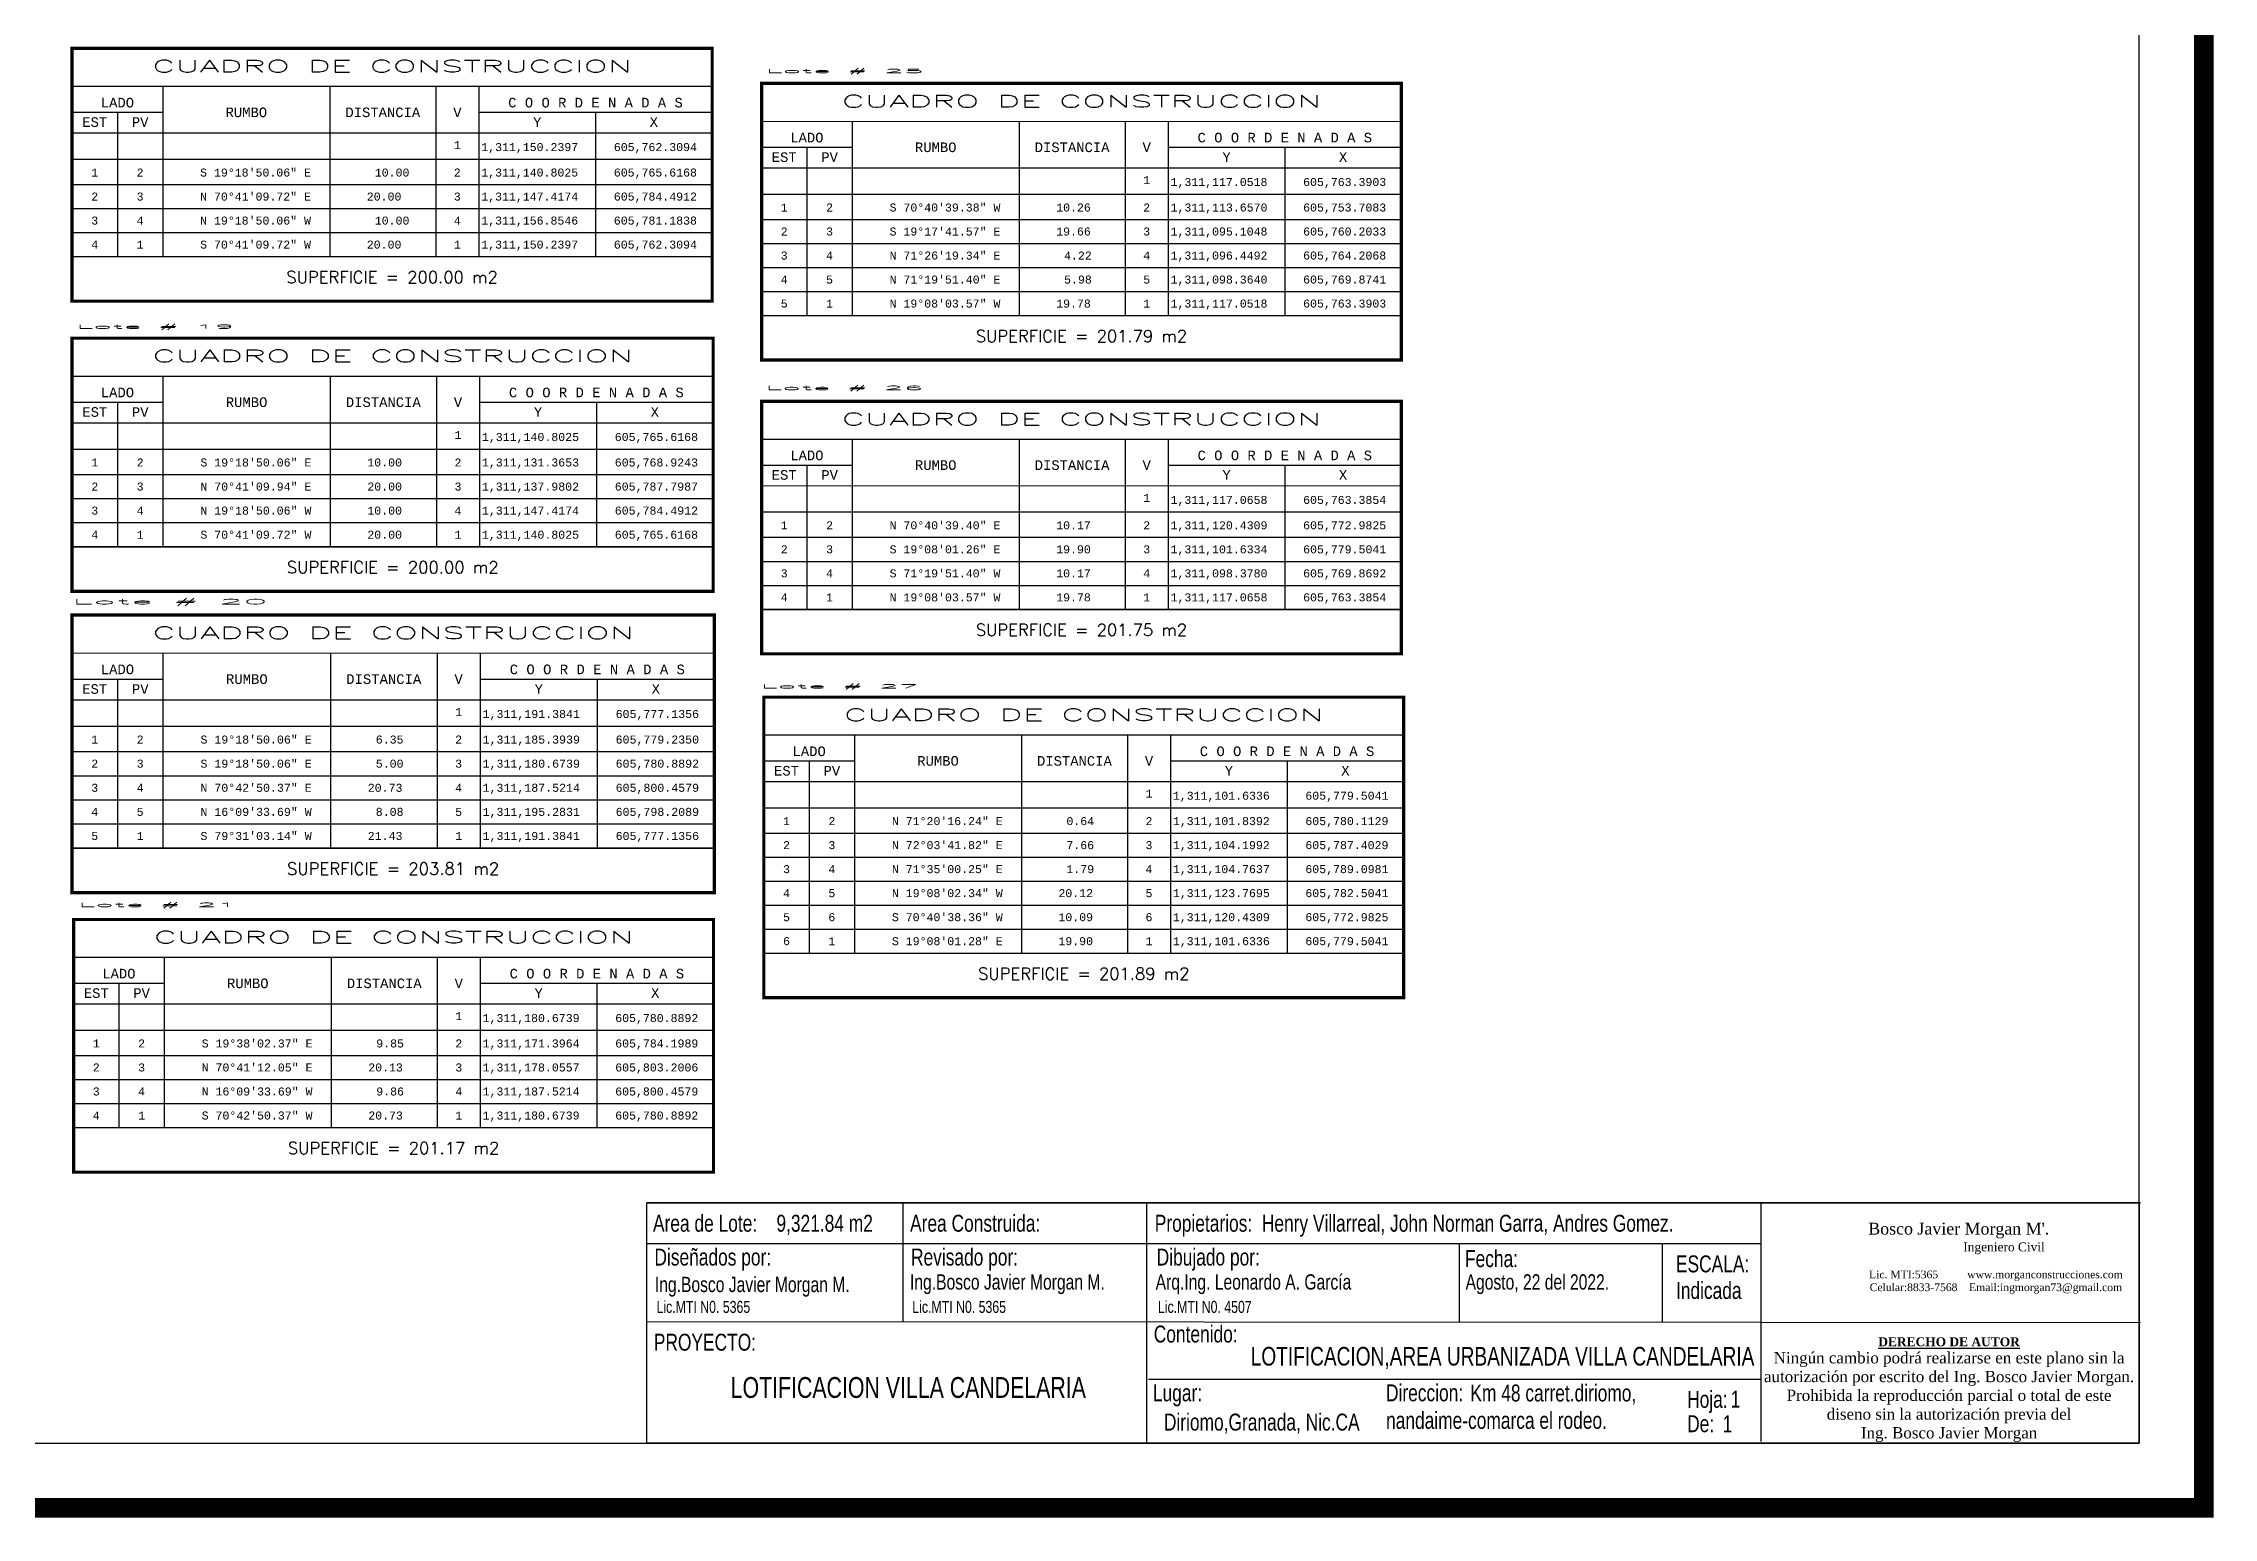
# Model space of a CAD drawing. Header units: millimetres. Extents: x 606871 to 1211550, y 1310130 to 2622648.
# Drawn here: x 607041.4 to 607293.6, y 1310130.3 to 1310301.5 of the extents above; entities that cross this region are included whole.
import ezdxf
from ezdxf.enums import TextEntityAlignment as Align

# ---------------------------------------------------------------- set-up
doc = ezdxf.new("R2010")
doc.units = ezdxf.units.MM
for name, color, linetype in [('CAJETIN', 5, 'Continuous'), ('CVL_CUADCON', 1, 'Continuous'), ('CVL_CUADCON_LIN', 8, 'Continuous'), ('CVL_CUADCON_TIT', 1, 'Continuous'), ('CVL_CUADCON_TX', 2, 'Continuous'), ('FRAME 025', 7, 'Continuous'), ('Lotes', 5, 'Continuous')]:
    doc.layers.add(name, color=color, linetype=linetype)
doc.layers.add('FRAME 070', color=7, linetype='Continuous', lineweight=70)
doc.styles.add('HUECA1', font='HUECA1.shx')
doc.styles.add('MONOTXT4', font='MONOTXT4.shx')
doc.styles.get("Standard").update_dxf_attribs({"font": 'arial.ttf'})
doc.styles.add('TSN - Swis721 LtCn BT', font='swisscl.ttf')

msp = doc.modelspace()

# ---------------------------------------------------------------- linework, layer by layer
at = {"color": 7}
msp.add_line((607241.01, 1310152.96), (607285.1, 1310152.93), dxfattribs=at)
at = {"const_width": 2.28}
msp.add_lwpolyline([(606871.94, 1310131.4), (607292.44, 1310131.4), (607292.44, 1310428.4), (606871.94, 1310428.4)], close=True, dxfattribs=at)
msp.add_lwpolyline([(607111.51, 1310166.81), (607284.94, 1310166.81), (607284.94, 1310138.9), (607111.51, 1310138.9)], close=True)
msp.add_lwpolyline([(607169.58, 1310166.81), (607169.58, 1310138.9)])
at = {"layer": 'CAJETIN'}
msp.add_lwpolyline([(606879.44, 1310138.9), (607284.94, 1310138.9), (607284.94, 1310420.9), (606879.44, 1310420.9)], close=True, dxfattribs=at)
at = {"layer": 'CVL_CUADCON', "color": 7, "linetype": 'Continuous', "lineweight": 30, "flags": 128}
for points, const_width in [([(607044.7, 1310300.93), (607119.09, 1310300.93), (607119.09, 1310271.57), (607044.7, 1310271.57)], 0.372), ([(607124.83, 1310296.86), (607199.19, 1310296.86), (607199.19, 1310264.72), (607124.83, 1310264.72)], 0.372), ([(607044.7, 1310267.26), (607119.21, 1310267.26), (607119.21, 1310237.85), (607044.7, 1310237.85)], 0.373), ([(607124.83, 1310259.94), (607199.19, 1310259.94), (607199.19, 1310230.59), (607124.83, 1310230.59)], 0.372), ([(607044.68, 1310235.11), (607119.34, 1310235.11), (607119.34, 1310202.84), (607044.68, 1310202.84)], 0.373), ([(607125.1, 1310225.57), (607199.45, 1310225.57), (607199.45, 1310190.65), (607125.1, 1310190.65)], 0.372), ([(607044.88, 1310199.74), (607119.24, 1310199.74), (607119.24, 1310170.39), (607044.88, 1310170.39)], 0.372)]:
    msp.add_lwpolyline(points, close=True, dxfattribs=dict(at, const_width=const_width))
for points, const_width in [([(607044.7, 1310296.51), (607119.09, 1310296.51)], 0.14), ([(607044.7, 1310291.1), (607119.09, 1310291.1)], 0.14), ([(607124.83, 1310292.44), (607199.19, 1310292.44)], 0.139), ([(607124.83, 1310287.03), (607199.19, 1310287.03)], 0.139), ([(607044.7, 1310276.74), (607119.09, 1310276.74)], 0.14), ([(607124.83, 1310269.89), (607199.19, 1310269.89)], 0.139), ([(607044.7, 1310262.84), (607119.21, 1310262.84)], 0.14), ([(607044.7, 1310257.42), (607119.21, 1310257.42)], 0.14), ([(607124.83, 1310255.52), (607199.19, 1310255.52)], 0.139), ([(607124.83, 1310250.11), (607199.19, 1310250.11)], 0.139), ([(607044.7, 1310243.04), (607119.21, 1310243.04)], 0.14), ([(607124.83, 1310235.76), (607199.19, 1310235.76)], 0.139), ([(607044.68, 1310230.67), (607119.34, 1310230.67)], 0.14), ([(607044.68, 1310225.24), (607119.34, 1310225.24)], 0.14), ([(607125.1, 1310221.16), (607199.45, 1310221.16)], 0.139), ([(607125.1, 1310215.75), (607199.45, 1310215.75)], 0.139), ([(607044.68, 1310208.03), (607119.34, 1310208.03)], 0.14), ([(607044.88, 1310195.33), (607119.24, 1310195.33)], 0.139), ([(607125.1, 1310195.82), (607199.45, 1310195.82)], 0.139), ([(607044.88, 1310189.92), (607119.24, 1310189.92)], 0.139), ([(607044.88, 1310175.57), (607119.24, 1310175.57)], 0.139)]:
    msp.add_lwpolyline(points, dxfattribs=dict(at, const_width=const_width))
at = {"layer": 'CVL_CUADCON_LIN', "color": 7, "linetype": 'Continuous', "lineweight": 30, "ltscale": 0.5}
for p, q in [((607055.24, 1310296.51), (607055.24, 1310276.74)), ((607074.65, 1310296.51), (607074.65, 1310276.74)), ((607086.97, 1310296.51), (607086.97, 1310276.74)), ((607091.98, 1310296.51), (607091.98, 1310276.74)), ((607044.7, 1310293.51), (607055.24, 1310293.51)), ((607049.97, 1310293.51), (607049.97, 1310276.74)), ((607091.98, 1310293.51), (607119.09, 1310293.51)), ((607105.53, 1310293.51), (607105.53, 1310276.74)), ((607135.37, 1310292.44), (607135.37, 1310269.89)), ((607154.77, 1310292.44), (607154.77, 1310269.89)), ((607167.08, 1310292.44), (607167.08, 1310269.89)), ((607172.09, 1310292.44), (607172.09, 1310269.89)), ((607044.7, 1310288.07), (607119.09, 1310288.07)), ((607124.83, 1310289.44), (607135.37, 1310289.44)), ((607130.1, 1310289.44), (607130.1, 1310269.89)), ((607172.09, 1310289.44), (607199.19, 1310289.44)), ((607185.64, 1310289.44), (607185.64, 1310269.89)), ((607044.7, 1310285.11), (607119.09, 1310285.11)), ((607124.83, 1310284.01), (607199.19, 1310284.01)), ((607044.7, 1310282.32), (607119.09, 1310282.32)), ((607124.83, 1310281.05), (607199.19, 1310281.05)), ((607044.7, 1310279.53), (607119.09, 1310279.53)), ((607124.83, 1310278.26), (607199.19, 1310278.26)), ((607044.7, 1310276.74), (607119.09, 1310276.74)), ((607124.83, 1310275.47), (607199.19, 1310275.47)), ((607124.83, 1310272.68), (607199.19, 1310272.68)), ((607124.83, 1310269.89), (607199.19, 1310269.89)), ((607055.26, 1310262.84), (607055.26, 1310243.04)), ((607074.7, 1310262.84), (607074.7, 1310243.04)), ((607087.04, 1310262.84), (607087.04, 1310243.04)), ((607092.06, 1310262.84), (607092.06, 1310243.04)), ((607044.7, 1310259.83), (607055.26, 1310259.83)), ((607049.97, 1310259.83), (607049.97, 1310243.04)), ((607092.06, 1310259.83), (607119.21, 1310259.83)), ((607105.63, 1310259.83), (607105.63, 1310243.04)), ((607135.37, 1310255.52), (607135.37, 1310235.76)), ((607154.77, 1310255.52), (607154.77, 1310235.76)), ((607167.08, 1310255.52), (607167.08, 1310235.76)), ((607172.09, 1310255.52), (607172.09, 1310235.76)), ((607044.7, 1310254.39), (607119.21, 1310254.39)), ((607044.7, 1310251.43), (607119.21, 1310251.43)), ((607124.83, 1310252.52), (607135.37, 1310252.52)), ((607130.1, 1310252.52), (607130.1, 1310235.76)), ((607172.09, 1310252.52), (607199.19, 1310252.52)), ((607185.64, 1310252.52), (607185.64, 1310235.76)), ((607044.7, 1310248.63), (607119.21, 1310248.63)), ((607044.7, 1310245.84), (607119.21, 1310245.84)), ((607124.83, 1310247.08), (607199.19, 1310247.08)), ((607044.7, 1310243.04), (607119.21, 1310243.04)), ((607124.83, 1310244.13), (607199.19, 1310244.13)), ((607124.83, 1310241.34), (607199.19, 1310241.34)), ((607124.83, 1310238.55), (607199.19, 1310238.55)), ((607124.83, 1310235.76), (607199.19, 1310235.76)), ((607055.26, 1310230.67), (607055.26, 1310208.03)), ((607074.74, 1310230.67), (607074.74, 1310208.03)), ((607087.11, 1310230.67), (607087.11, 1310208.03)), ((607092.13, 1310230.67), (607092.13, 1310208.03)), ((607044.68, 1310227.66), (607055.26, 1310227.66)), ((607049.97, 1310227.66), (607049.97, 1310208.03)), ((607092.13, 1310227.66), (607119.34, 1310227.66)), ((607105.74, 1310227.66), (607105.74, 1310208.03)), ((607044.68, 1310222.2), (607119.34, 1310222.2)), ((607135.63, 1310221.16), (607135.63, 1310195.82)), ((607155.04, 1310221.16), (607155.04, 1310195.82)), ((607167.35, 1310221.16), (607167.35, 1310195.82)), ((607172.36, 1310221.16), (607172.36, 1310195.82)), ((607044.68, 1310219.24), (607119.34, 1310219.24)), ((607125.1, 1310218.16), (607135.63, 1310218.16)), ((607130.36, 1310218.16), (607130.36, 1310195.82)), ((607172.36, 1310218.16), (607199.45, 1310218.16)), ((607185.91, 1310218.16), (607185.91, 1310195.82)), ((607044.68, 1310216.44), (607119.34, 1310216.44)), ((607044.68, 1310213.64), (607119.34, 1310213.64)), ((607125.1, 1310212.72), (607199.45, 1310212.72)), ((607044.68, 1310210.83), (607119.34, 1310210.83)), ((607044.68, 1310208.03), (607119.34, 1310208.03)), ((607125.1, 1310209.77), (607199.45, 1310209.77)), ((607125.1, 1310206.98), (607199.45, 1310206.98)), ((607125.1, 1310204.19), (607199.45, 1310204.19)), ((607125.1, 1310201.4), (607199.45, 1310201.4)), ((607125.1, 1310198.61), (607199.45, 1310198.61)), ((607055.41, 1310195.33), (607055.41, 1310175.57)), ((607074.82, 1310195.33), (607074.82, 1310175.57)), ((607087.14, 1310195.33), (607087.14, 1310175.57)), ((607092.14, 1310195.33), (607092.14, 1310175.57)), ((607125.1, 1310195.82), (607199.45, 1310195.82)), ((607044.88, 1310192.33), (607055.41, 1310192.33)), ((607050.14, 1310192.33), (607050.14, 1310175.57)), ((607092.14, 1310192.33), (607119.24, 1310192.33)), ((607105.69, 1310192.33), (607105.69, 1310175.57)), ((607044.88, 1310186.89), (607119.24, 1310186.89)), ((607044.88, 1310183.94), (607119.24, 1310183.94)), ((607044.88, 1310181.15), (607119.24, 1310181.15)), ((607044.88, 1310178.36), (607119.24, 1310178.36)), ((607044.88, 1310175.57), (607119.24, 1310175.57))]:
    msp.add_line(p, q, dxfattribs=at)
at = {"layer": 'FRAME 070', "lineweight": 25}
for p, q in [((607285.1, 1310166.81), (607111.51, 1310166.81)), ((607141.29, 1310162.09), (607141.29, 1310166.81)), ((607241.01, 1310139.11), (607241.01, 1310166.81)), ((607111.51, 1310162.09), (607241.01, 1310162.09)), ((607141.29, 1310153.03), (607141.29, 1310162.09)), ((607205.93, 1310153.03), (607205.93, 1310162.09)), ((607229.53, 1310153.03), (607229.53, 1310162.09)), ((607111.51, 1310153.03), (607241.01, 1310152.96)), ((607169.78, 1310146.35), (607241.01, 1310146.35))]:
    msp.add_line(p, q, dxfattribs=at)

# ---------------------------------------------------------------- texts
at = {"layer": 'CVL_CUADCON_TIT', "color": 7, "lineweight": 30, "ltscale": 0.5, "style": 'HUECA1', "width": 1.758658}
for height, p, p2 in [(1.3952, (607054, 1310298.16), (607109.78, 1310298.16)), (1.3946, (607134.13, 1310294.09), (607189.89, 1310294.09)), (1.3975, (607054.02, 1310264.5), (607109.89, 1310264.5)), (1.3946, (607134.13, 1310257.17), (607189.89, 1310257.17)), (1.4003, (607054.02, 1310232.33), (607110.01, 1310232.33)), (1.3946, (607134.4, 1310222.81), (607190.16, 1310222.81)), (1.3948, (607054.18, 1310196.98), (607109.95, 1310196.98))]:
    msp.add_text('CUADRO DE CONSTRUCCION', height=height, dxfattribs=at).set_placement(p, p2, align=Align.FIT)
at = {"layer": 'CVL_CUADCON_TIT', "color": 7, "ltscale": 0.5, "style": 'HUECA1'}
for s, height, width, p, p2 in [('Lote # 25', 0.46, 5.17474, (607125.29, 1310298.07), (607143.67, 1310298.07)), ('Lote # 19', 0.461, 5.544112, (607045.17, 1310268.37), (607063.59, 1310268.37)), ('Lote # 26', 0.46, 5.233155, (607125.26, 1310261.25), (607143.64, 1310261.25)), ('Lote # 20', 0.57, 5.093232, (607044.67, 1310236.38), (607067.45, 1310236.38)), ('Lote # 27', 0.46, 5.211503, (607124.71, 1310226.59), (607143.09, 1310226.59)), ('Lote # 21', 0.46, 5.52667, (607045.41, 1310201.2), (607063.79, 1310201.2))]:
    msp.add_text(s, height=height, dxfattribs=dict(at, width=width)).set_placement(p, p2, align=Align.FIT)
at = {"layer": 'CVL_CUADCON_TIT', "color": 7, "lineweight": 30, "ltscale": 0.5, "style": 'MONOTXT4'}
for s, height, p in [('LADO', 1.116, (607049.97, 1310294.07)), ('C O O R D E N A D A S', 1.1161, (607105.53, 1310294.07)), ('EST', 1.116, (607047.33, 1310291.81)), ('PV', 1.116, (607052.61, 1310291.81)), ('Y', 1.12, (607098.76, 1310291.81)), ('X', 1.12, (607112.31, 1310291.81)), ('LADO', 1.116, (607130.1, 1310290.01)), ('C O O R D E N A D A S', 1.1157, (607185.64, 1310290.01)), ('EST', 1.116, (607127.46, 1310287.74)), ('PV', 1.116, (607132.74, 1310287.74)), ('Y', 1.12, (607178.87, 1310287.74)), ('X', 1.12, (607192.41, 1310287.74)), ('LADO', 1.118, (607049.97, 1310260.4)), ('C O O R D E N A D A S', 1.118, (607105.63, 1310260.4)), ('EST', 1.118, (607047.34, 1310258.13)), ('PV', 1.118, (607052.62, 1310258.13)), ('Y', 1.12, (607098.85, 1310258.13)), ('X', 1.12, (607112.42, 1310258.13)), ('LADO', 1.116, (607130.1, 1310253.09)), ('C O O R D E N A D A S', 1.1157, (607185.64, 1310253.09)), ('EST', 1.116, (607127.46, 1310250.82)), ('PV', 1.116, (607132.74, 1310250.82)), ('Y', 1.12, (607178.87, 1310250.82)), ('X', 1.12, (607192.41, 1310250.82)), ('LADO', 1.12, (607049.97, 1310228.23)), ('C O O R D E N A D A S', 1.1202, (607105.74, 1310228.23)), ('EST', 1.12, (607047.33, 1310225.95)), ('PV', 1.12, (607052.62, 1310225.95)), ('Y', 1.12, (607098.94, 1310225.95)), ('X', 1.12, (607112.54, 1310225.95)), ('EST', 1.116, (607127.73, 1310216.46)), ('LADO', 1.116, (607130.36, 1310218.72)), ('PV', 1.116, (607133, 1310216.46)), ('C O O R D E N A D A S', 1.1157, (607185.9, 1310218.72)), ('Y', 1.12, (607179.14, 1310216.46)), ('X', 1.12, (607192.68, 1310216.46)), ('LADO', 1.116, (607050.14, 1310192.89)), ('C O O R D E N A D A S', 1.1159, (607105.69, 1310192.89)), ('EST', 1.116, (607047.51, 1310190.63)), ('PV', 1.116, (607052.78, 1310190.63)), ('Y', 1.12, (607098.92, 1310190.63)), ('X', 1.12, (607112.47, 1310190.63))]:
    msp.add_text(s, height=height, dxfattribs=at).set_placement(p, align=Align.CENTER)
at = {"layer": 'CVL_CUADCON_TIT', "color": 7, "lineweight": 30, "ltscale": 0.5}
for s, height, style, p in [('RUMBO', 1.116, 'MONOTXT4', (607064.95, 1310293.5)), ('DISTANCIA', 1.116, 'MONOTXT4', (607080.81, 1310293.5)), ('V', 1.12, 'MONOTXT4', (607089.48, 1310293.5)), ('RUMBO', 1.116, 'MONOTXT4', (607145.07, 1310289.44)), ('DISTANCIA', 1.116, 'MONOTXT4', (607160.92, 1310289.44)), ('V', 1.12, 'MONOTXT4', (607169.59, 1310289.44)), ('SUPERFICIE = 200.00 m2', 1.3952, 'HUECA1', (607081.89, 1310274.36)), ('SUPERFICIE = 201.79 m2', 1.3946, 'HUECA1', (607162.01, 1310267.51)), ('RUMBO', 1.118, 'MONOTXT4', (607064.98, 1310259.83)), ('DISTANCIA', 1.118, 'MONOTXT4', (607080.87, 1310259.83)), ('V', 1.12, 'MONOTXT4', (607089.55, 1310259.83)), ('RUMBO', 1.116, 'MONOTXT4', (607145.07, 1310252.52)), ('DISTANCIA', 1.116, 'MONOTXT4', (607160.92, 1310252.52)), ('V', 1.12, 'MONOTXT4', (607169.59, 1310252.52)), ('SUPERFICIE = 200.00 m2', 1.3975, 'HUECA1', (607081.96, 1310240.65)), ('SUPERFICIE = 201.75 m2', 1.3946, 'HUECA1', (607162.01, 1310233.38)), ('RUMBO', 1.12, 'MONOTXT4', (607065.01, 1310227.66)), ('DISTANCIA', 1.12, 'MONOTXT4', (607080.92, 1310227.66)), ('V', 1.12, 'MONOTXT4', (607089.62, 1310227.66)), ('RUMBO', 1.116, 'MONOTXT4', (607145.34, 1310218.16)), ('DISTANCIA', 1.116, 'MONOTXT4', (607161.19, 1310218.16)), ('V', 1.12, 'MONOTXT4', (607169.86, 1310218.16)), ('SUPERFICIE = 203.81 m2', 1.4003, 'HUECA1', (607082.01, 1310205.64)), ('RUMBO', 1.116, 'MONOTXT4', (607065.12, 1310192.32)), ('DISTANCIA', 1.116, 'MONOTXT4', (607080.98, 1310192.32)), ('V', 1.12, 'MONOTXT4', (607089.64, 1310192.32)), ('SUPERFICIE = 201.89 m2', 1.3946, 'HUECA1', (607162.28, 1310193.44)), ('SUPERFICIE = 201.17 m2', 1.3948, 'HUECA1', (607082.06, 1310173.18))]:
    msp.add_text(s, height=height, dxfattribs=dict(at, style=style)).set_placement(p, align=Align.MIDDLE)
at = {"layer": 'CVL_CUADCON_TX', "color": 7, "lineweight": 30, "ltscale": 0.5, "style": 'MONOTXT4'}
for s, height, p in [('1', 0.93, (607089.47, 1310289.23)), ('1', 0.93, (607047.33, 1310286.04)), ('2', 0.93, (607052.6, 1310286.04)), ('2', 0.93, (607089.47, 1310286.04)), ('1', 0.93, (607169.59, 1310285.17)), ('2', 0.93, (607047.33, 1310283.25)), ('3', 0.93, (607052.6, 1310283.25)), ('3', 0.93, (607089.47, 1310283.25)), ('3', 0.93, (607047.33, 1310280.46)), ('4', 0.93, (607052.6, 1310280.46)), ('4', 0.93, (607089.47, 1310280.46)), ('1', 0.93, (607127.46, 1310281.98)), ('2', 0.93, (607132.73, 1310281.98)), ('2', 0.93, (607169.59, 1310281.98)), ('4', 0.93, (607047.33, 1310277.67)), ('1', 0.93, (607052.6, 1310277.67)), ('1', 0.93, (607089.47, 1310277.67)), ('2', 0.93, (607127.46, 1310279.19)), ('3', 0.93, (607132.73, 1310279.19)), ('3', 0.93, (607169.59, 1310279.19)), ('3', 0.93, (607127.46, 1310276.4)), ('4', 0.93, (607132.73, 1310276.4)), ('4', 0.93, (607169.59, 1310276.4)), ('4', 0.93, (607127.46, 1310273.61)), ('5', 0.93, (607132.73, 1310273.61)), ('5', 0.93, (607169.59, 1310273.61)), ('5', 0.93, (607127.46, 1310270.82)), ('1', 0.93, (607132.73, 1310270.82)), ('1', 0.93, (607169.59, 1310270.82)), ('1', 0.932, (607089.55, 1310255.55)), ('1', 0.932, (607047.34, 1310252.36)), ('2', 0.932, (607052.61, 1310252.36)), ('2', 0.932, (607089.55, 1310252.36)), ('2', 0.932, (607047.34, 1310249.56)), ('3', 0.932, (607052.61, 1310249.56)), ('3', 0.932, (607089.55, 1310249.56)), ('3', 0.932, (607047.34, 1310246.77)), ('4', 0.932, (607052.61, 1310246.77)), ('4', 0.932, (607089.55, 1310246.77)), ('1', 0.93, (607169.59, 1310248.25)), ('1', 0.93, (607127.46, 1310245.06)), ('2', 0.93, (607132.73, 1310245.06)), ('2', 0.93, (607169.59, 1310245.06)), ('4', 0.932, (607047.34, 1310243.97)), ('1', 0.932, (607052.61, 1310243.97)), ('1', 0.932, (607089.55, 1310243.97)), ('2', 0.93, (607127.46, 1310242.27)), ('3', 0.93, (607132.73, 1310242.27)), ('3', 0.93, (607169.59, 1310242.27)), ('3', 0.93, (607127.46, 1310239.48)), ('4', 0.93, (607132.73, 1310239.48)), ('4', 0.93, (607169.59, 1310239.48)), ('4', 0.93, (607127.46, 1310236.69)), ('1', 0.93, (607132.73, 1310236.69)), ('1', 0.93, (607169.59, 1310236.69)), ('1', 0.934, (607089.62, 1310223.37)), ('1', 0.934, (607047.33, 1310220.17)), ('2', 0.934, (607052.61, 1310220.17)), ('2', 0.934, (607089.62, 1310220.17)), ('2', 0.934, (607047.33, 1310217.37)), ('3', 0.934, (607052.61, 1310217.37)), ('3', 0.934, (607089.62, 1310217.37)), ('3', 0.934, (607047.33, 1310214.57)), ('4', 0.934, (607052.61, 1310214.57)), ('4', 0.934, (607089.62, 1310214.57)), ('4', 0.934, (607047.33, 1310211.77)), ('5', 0.934, (607052.61, 1310211.77)), ('5', 0.934, (607089.62, 1310211.77)), ('1', 0.93, (607169.85, 1310213.89)), ('5', 0.934, (607047.33, 1310208.97)), ('1', 0.934, (607052.61, 1310208.97)), ('1', 0.934, (607089.62, 1310208.97)), ('1', 0.93, (607127.73, 1310210.7)), ('2', 0.93, (607133, 1310210.7)), ('2', 0.93, (607169.85, 1310210.7)), ('2', 0.93, (607127.73, 1310207.91)), ('3', 0.93, (607133, 1310207.91)), ('3', 0.93, (607169.85, 1310207.91)), ('3', 0.93, (607127.73, 1310205.12)), ('4', 0.93, (607133, 1310205.12)), ('4', 0.93, (607169.85, 1310205.12)), ('4', 0.93, (607127.73, 1310202.33)), ('5', 0.93, (607133, 1310202.33)), ('5', 0.93, (607169.85, 1310202.33)), ('5', 0.93, (607127.73, 1310199.54)), ('6', 0.93, (607133, 1310199.54)), ('6', 0.93, (607169.85, 1310199.54)), ('6', 0.93, (607127.73, 1310196.75)), ('1', 0.93, (607133, 1310196.75)), ('1', 0.93, (607169.85, 1310196.75)), ('1', 0.93, (607089.64, 1310188.05)), ('1', 0.93, (607047.51, 1310184.87)), ('2', 0.93, (607052.78, 1310184.87)), ('2', 0.93, (607089.64, 1310184.87)), ('2', 0.93, (607047.51, 1310182.08)), ('3', 0.93, (607052.78, 1310182.08)), ('3', 0.93, (607089.64, 1310182.08)), ('3', 0.93, (607047.51, 1310179.29)), ('4', 0.93, (607052.78, 1310179.29)), ('4', 0.93, (607089.64, 1310179.29)), ('4', 0.93, (607047.51, 1310176.5)), ('1', 0.93, (607052.78, 1310176.5)), ('1', 0.93, (607089.64, 1310176.5))]:
    msp.add_text(s, height=height, dxfattribs=at).set_placement(p, align=Align.CENTER)
for s, height, p in [('1,311,150.2397', 0.9301, (607092.25, 1310289)), ('605,762.3094', 0.9301, (607107.66, 1310289)), ('S 19%%d18\'50.06" E', 0.9301, (607059.58, 1310286.04)), ('10.00', 0.93, (607079.88, 1310286.04)), ('1,311,140.8025', 0.9301, (607092.25, 1310286.04)), ('605,765.6168', 0.9301, (607107.66, 1310286.04)), ('1,311,117.0518', 0.9297, (607172.36, 1310284.94)), ('605,763.3903', 0.9297, (607187.77, 1310284.94)), ('N 70%%d41\'09.72" E', 0.9301, (607059.58, 1310283.25)), ('20.00', 0.93, (607078.95, 1310283.25)), ('1,311,147.4174', 0.9301, (607092.25, 1310283.25)), ('605,784.4912', 0.9301, (607107.66, 1310283.25)), ('S 70%%d40\'39.38" W', 0.9297, (607139.71, 1310281.98)), ('N 19%%d18\'50.06" W', 0.9301, (607059.58, 1310280.46)), ('10.00', 0.93, (607079.88, 1310280.46)), ('1,311,156.8546', 0.9301, (607092.25, 1310280.46)), ('605,781.1838', 0.9301, (607107.66, 1310280.46)), ('10.26', 0.93, (607159.07, 1310281.98)), ('1,311,113.6570', 0.9297, (607172.36, 1310281.98)), ('605,753.7083', 0.9297, (607187.77, 1310281.98)), ('S 70%%d41\'09.72" W', 0.9301, (607059.58, 1310277.67)), ('20.00', 0.93, (607078.95, 1310277.67)), ('1,311,150.2397', 0.9301, (607092.25, 1310277.67)), ('605,762.3094', 0.9301, (607107.66, 1310277.67)), ('S 19%%d17\'41.57" E', 0.9297, (607139.71, 1310279.19)), ('19.66', 0.93, (607159.07, 1310279.19)), ('1,311,095.1048', 0.9297, (607172.36, 1310279.19)), ('605,760.2033', 0.9297, (607187.77, 1310279.19)), ('N 71%%d26\'19.34" E', 0.9297, (607139.71, 1310276.4)), ('4.22', 0.93, (607159.99, 1310276.4)), ('1,311,096.4492', 0.9297, (607172.36, 1310276.4)), ('605,764.2068', 0.9297, (607187.77, 1310276.4)), ('N 71%%d19\'51.40" E', 0.9297, (607139.71, 1310273.61)), ('5.98', 0.93, (607159.99, 1310273.61)), ('1,311,098.3640', 0.9297, (607172.36, 1310273.61)), ('605,769.8741', 0.9297, (607187.77, 1310273.61)), ('N 19%%d08\'03.57" W', 0.9297, (607139.71, 1310270.82)), ('19.78', 0.93, (607159.07, 1310270.82)), ('1,311,117.0518', 0.9297, (607172.36, 1310270.82)), ('605,763.3903', 0.9297, (607187.77, 1310270.82)), ('1,311,140.8025', 0.9317, (607092.33, 1310255.32)), ('605,765.6168', 0.9317, (607107.77, 1310255.32)), ('S 19%%d18\'50.06" E', 0.9317, (607059.61, 1310252.36)), ('10.00', 0.932, (607079.01, 1310252.36)), ('1,311,131.3653', 0.9317, (607092.33, 1310252.36)), ('605,768.9243', 0.9317, (607107.77, 1310252.36)), ('N 70%%d41\'09.94" E', 0.9317, (607059.61, 1310249.56)), ('20.00', 0.932, (607079.01, 1310249.56)), ('1,311,137.9802', 0.9317, (607092.33, 1310249.56)), ('605,787.7987', 0.9317, (607107.77, 1310249.56)), ('N 19%%d18\'50.06" W', 0.9317, (607059.61, 1310246.77)), ('10.00', 0.932, (607079.01, 1310246.77)), ('1,311,147.4174', 0.9317, (607092.33, 1310246.77)), ('605,784.4912', 0.9317, (607107.77, 1310246.77)), ('1,311,117.0658', 0.9297, (607172.36, 1310248.01)), ('605,763.3854', 0.9297, (607187.77, 1310248.01)), ('N 70%%d40\'39.40" E', 0.9297, (607139.71, 1310245.06)), ('10.17', 0.93, (607159.07, 1310245.06)), ('1,311,120.4309', 0.9297, (607172.36, 1310245.06)), ('605,772.9825', 0.9297, (607187.77, 1310245.06)), ('S 70%%d41\'09.72" W', 0.9317, (607059.61, 1310243.97)), ('20.00', 0.932, (607079.01, 1310243.97)), ('1,311,140.8025', 0.9317, (607092.33, 1310243.97)), ('605,765.6168', 0.9317, (607107.77, 1310243.97)), ('S 19%%d08\'01.26" E', 0.9297, (607139.71, 1310242.27)), ('19.90', 0.93, (607159.07, 1310242.27)), ('1,311,101.6334', 0.9297, (607172.36, 1310242.27)), ('605,779.5041', 0.9297, (607187.77, 1310242.27)), ('S 71%%d19\'51.40" W', 0.9297, (607139.71, 1310239.48)), ('10.17', 0.93, (607159.07, 1310239.48)), ('1,311,098.3780', 0.9297, (607172.36, 1310239.48)), ('605,769.8692', 0.9297, (607187.77, 1310239.48)), ('N 19%%d08\'03.57" W', 0.9297, (607139.71, 1310236.69)), ('19.78', 0.93, (607159.07, 1310236.69)), ('1,311,117.0658', 0.9297, (607172.36, 1310236.69)), ('605,763.3854', 0.9297, (607187.77, 1310236.69)), ('1,311,191.3841', 0.9335, (607092.41, 1310223.14)), ('605,777.1356', 0.9335, (607107.87, 1310223.14)), ('S 19%%d18\'50.06" E', 0.9335, (607059.62, 1310220.17)), ('6.35', 0.934, (607079.99, 1310220.17)), ('1,311,185.3939', 0.9335, (607092.41, 1310220.17)), ('605,779.2350', 0.9335, (607107.87, 1310220.17)), ('S 19%%d18\'50.06" E', 0.9335, (607059.62, 1310217.37)), ('5.00', 0.934, (607079.99, 1310217.37)), ('1,311,180.6739', 0.9335, (607092.41, 1310217.37)), ('605,780.8892', 0.9335, (607107.87, 1310217.37)), ('N 70%%d42\'50.37" E', 0.9335, (607059.62, 1310214.57)), ('20.73', 0.934, (607079.06, 1310214.57)), ('1,311,187.5214', 0.9335, (607092.41, 1310214.57)), ('605,800.4579', 0.9335, (607107.87, 1310214.57)), ('N 16%%d09\'33.69" W', 0.9335, (607059.62, 1310211.77)), ('8.08', 0.934, (607079.99, 1310211.77)), ('1,311,195.2831', 0.9335, (607092.41, 1310211.77)), ('605,798.2089', 0.9335, (607107.87, 1310211.77)), ('1,311,101.6336', 0.9297, (607172.63, 1310213.65)), ('605,779.5041', 0.9297, (607188.03, 1310213.65)), ('S 79%%d31\'03.14" W', 0.9335, (607059.62, 1310208.97)), ('21.43', 0.934, (607079.06, 1310208.97)), ('1,311,191.3841', 0.9335, (607092.41, 1310208.97)), ('605,777.1356', 0.9335, (607107.87, 1310208.97)), ('N 71%%d20\'16.24" E', 0.9297, (607139.98, 1310210.7)), ('0.64', 0.93, (607160.26, 1310210.7)), ('1,311,101.8392', 0.9297, (607172.63, 1310210.7)), ('605,780.1129', 0.9297, (607188.03, 1310210.7)), ('N 72%%d03\'41.82" E', 0.9297, (607139.98, 1310207.91)), ('7.66', 0.93, (607160.26, 1310207.91)), ('1,311,104.1992', 0.9297, (607172.63, 1310207.91)), ('605,787.4029', 0.9297, (607188.03, 1310207.91)), ('N 71%%d35\'00.25" E', 0.9297, (607139.98, 1310205.12)), ('1.79', 0.93, (607160.26, 1310205.12)), ('1,311,104.7637', 0.9297, (607172.63, 1310205.12)), ('605,789.0981', 0.9297, (607188.03, 1310205.12)), ('N 19%%d08\'02.34" W', 0.9297, (607139.98, 1310202.33)), ('20.12', 0.93, (607159.33, 1310202.33)), ('1,311,123.7695', 0.9297, (607172.63, 1310202.33)), ('605,782.5041', 0.9297, (607188.03, 1310202.33)), ('S 70%%d40\'38.36" W', 0.9297, (607139.98, 1310199.54)), ('10.09', 0.93, (607159.33, 1310199.54)), ('1,311,120.4309', 0.9297, (607172.63, 1310199.54)), ('605,772.9825', 0.9297, (607188.03, 1310199.54)), ('S 19%%d08\'01.28" E', 0.9297, (607139.98, 1310196.75)), ('19.90', 0.93, (607159.33, 1310196.75)), ('1,311,101.6336', 0.9297, (607172.63, 1310196.75)), ('605,779.5041', 0.9297, (607188.03, 1310196.75)), ('1,311,180.6739', 0.9299, (607092.41, 1310187.82)), ('605,780.8892', 0.9299, (607107.82, 1310187.82)), ('S 19%%d38\'02.37" E', 0.9299, (607059.76, 1310184.87)), ('9.85', 0.93, (607080.05, 1310184.87)), ('1,311,171.3964', 0.9299, (607092.41, 1310184.87)), ('605,784.1989', 0.9299, (607107.82, 1310184.87)), ('N 70%%d41\'12.05" E', 0.9299, (607059.76, 1310182.08)), ('20.13', 0.93, (607079.12, 1310182.08)), ('1,311,178.0557', 0.9299, (607092.41, 1310182.08)), ('605,803.2006', 0.9299, (607107.82, 1310182.08)), ('N 16%%d09\'33.69" W', 0.9299, (607059.76, 1310179.29)), ('9.86', 0.93, (607080.05, 1310179.29)), ('1,311,187.5214', 0.9299, (607092.41, 1310179.29)), ('605,800.4579', 0.9299, (607107.82, 1310179.29)), ('S 70%%d42\'50.37" W', 0.9299, (607059.76, 1310176.5)), ('20.73', 0.93, (607079.12, 1310176.5)), ('1,311,180.6739', 0.9299, (607092.41, 1310176.5)), ('605,780.8892', 0.9299, (607107.82, 1310176.5))]:
    msp.add_text(s, height=height, dxfattribs=at).set_placement(p)
at = {"layer": 'FRAME 025', "style": 'TSN - Swis721 LtCn BT'}
for s, height, p in [('Area de Lote:    9,321.84 m2', 1.9669, (607112.21, 1310164.45)), ('Area Construida:', 1.9669, (607142.09, 1310164.45)), ('Propietarios:  Henry Villarreal, John Norman Garra, Andres Gomez.', 1.9669, (607170.53, 1310164.45)), ('Diseñados por:', 1.9669, (607112.38, 1310160.52)), ('Revisado por:', 1.9669, (607142.2, 1310160.52)), ('Dibujado por:', 1.9669, (607170.75, 1310160.52)), ('Fecha:', 1.967, (607206.58, 1310160.34)), ('ESCALA:', 1.967, (607231.1, 1310159.73)), ('Ing.Bosco Javier Morgan M.', 1.7735, (607112.43, 1310157.34)), ('Ing.Bosco Javier Morgan M.', 1.7735, (607142.08, 1310157.63)), ('Arq.Ing. Leonardo A. García ', 1.7735, (607170.63, 1310157.63)), ('Agosto, 22 del 2022.', 1.7735, (607206.65, 1310157.63)), ('Indicada', 1.967, (607231.1, 1310156.64)), ('Lic.MTI N0. 5365', 1.3948, (607112.62, 1310154.73)), ('Lic.MTI N0. 5365', 1.3948, (607142.35, 1310154.73)), ('Lic.MTI N0. 4507', 1.3948, (607170.9, 1310154.73)), ('Contenido:', 1.967, (607170.41, 1310151.58)), ('PROYECTO:', 1.967, (607112.31, 1310150.63)), ('LOTIFICACION,AREA URBANIZADA VILLA CANDELARIA', 2.1636, (607181.68, 1310149)), ('LOTIFICACION VILLA CANDELARIA', 2.4162, (607121.24, 1310145.37)), ('Lugar:', 1.967, (607170.31, 1310144.75)), ('Direccion:', 1.967, (607197.4, 1310144.75)), ('Km 48 carret.diriomo,', 1.9669, (607207.21, 1310144.73)), ('Hoja:', 1.967, (607232.4, 1310143.99)), ('1', 1.97, (607237.45, 1310144.02)), ('Diriomo,Granada, Nic.CA', 1.9669, (607171.59, 1310141.35)), ('nandaime-comarca el rodeo.', 1.9669, (607197.41, 1310141.55)), ('De:', 1.967, (607232.4, 1310141.16)), ('1', 1.97, (607236.52, 1310141.14))]:
    msp.add_text(s, height=height, dxfattribs=at).set_placement(p, align=Align.MIDDLE_LEFT)
at = {"layer": 'Lotes', "color": 7, "width": 134.3079, "attachment_point": 5}
for s, insert, char_height in [("{\\fTimes New Roman|b1|i0|c0|p18;\\H0.625x;\\C142;                        \\fTimes New Roman|b0|i0|c0|p18; \\H1.6x;\\C7; Bosco Javier Morgan M'.\\H0.75x;\\P\\H0.83333x;                                                     \\H1.2x;     Ingeniero Civil}", (607259.65, 1310162.68), 1.3755), ('{\\fTimes New Roman|b0|i0|c0|p18;\\H0.65x;Lic. MTI:5365          www.morganconstrucciones.com\\fTimes New Roman|b1|i0|c0|p18;  \\fTimes New Roman|b0|i0|c0|p18; \\PCelular:8833-7568    Email:ingmorgan73@gmail.com}', (607268.28, 1310157.61), 1.3755), ('{\\fTimes New Roman|b1|i0|c0|p18;\\H1.1538x;\\LDERECHO DE AUTOR\\P\\fTimes New Roman|b0|i0|c0|p18;\\H1.2666x;\\lNingún cambio podrá realizarse en este plano sin la\\Pautorización por escrito del Ing. Bosco Javier Morgan.\\PProhibida la reproducción parcial o total de este \\Pdiseno sin la autorización previa del\\PIng. Bosco Javier Morgan}', (607262.84, 1310145.11), 0.8941)]:
    msp.add_mtext(s, dxfattribs=dict(at, insert=insert, char_height=char_height))

doc.saveas('drawing.dxf')
